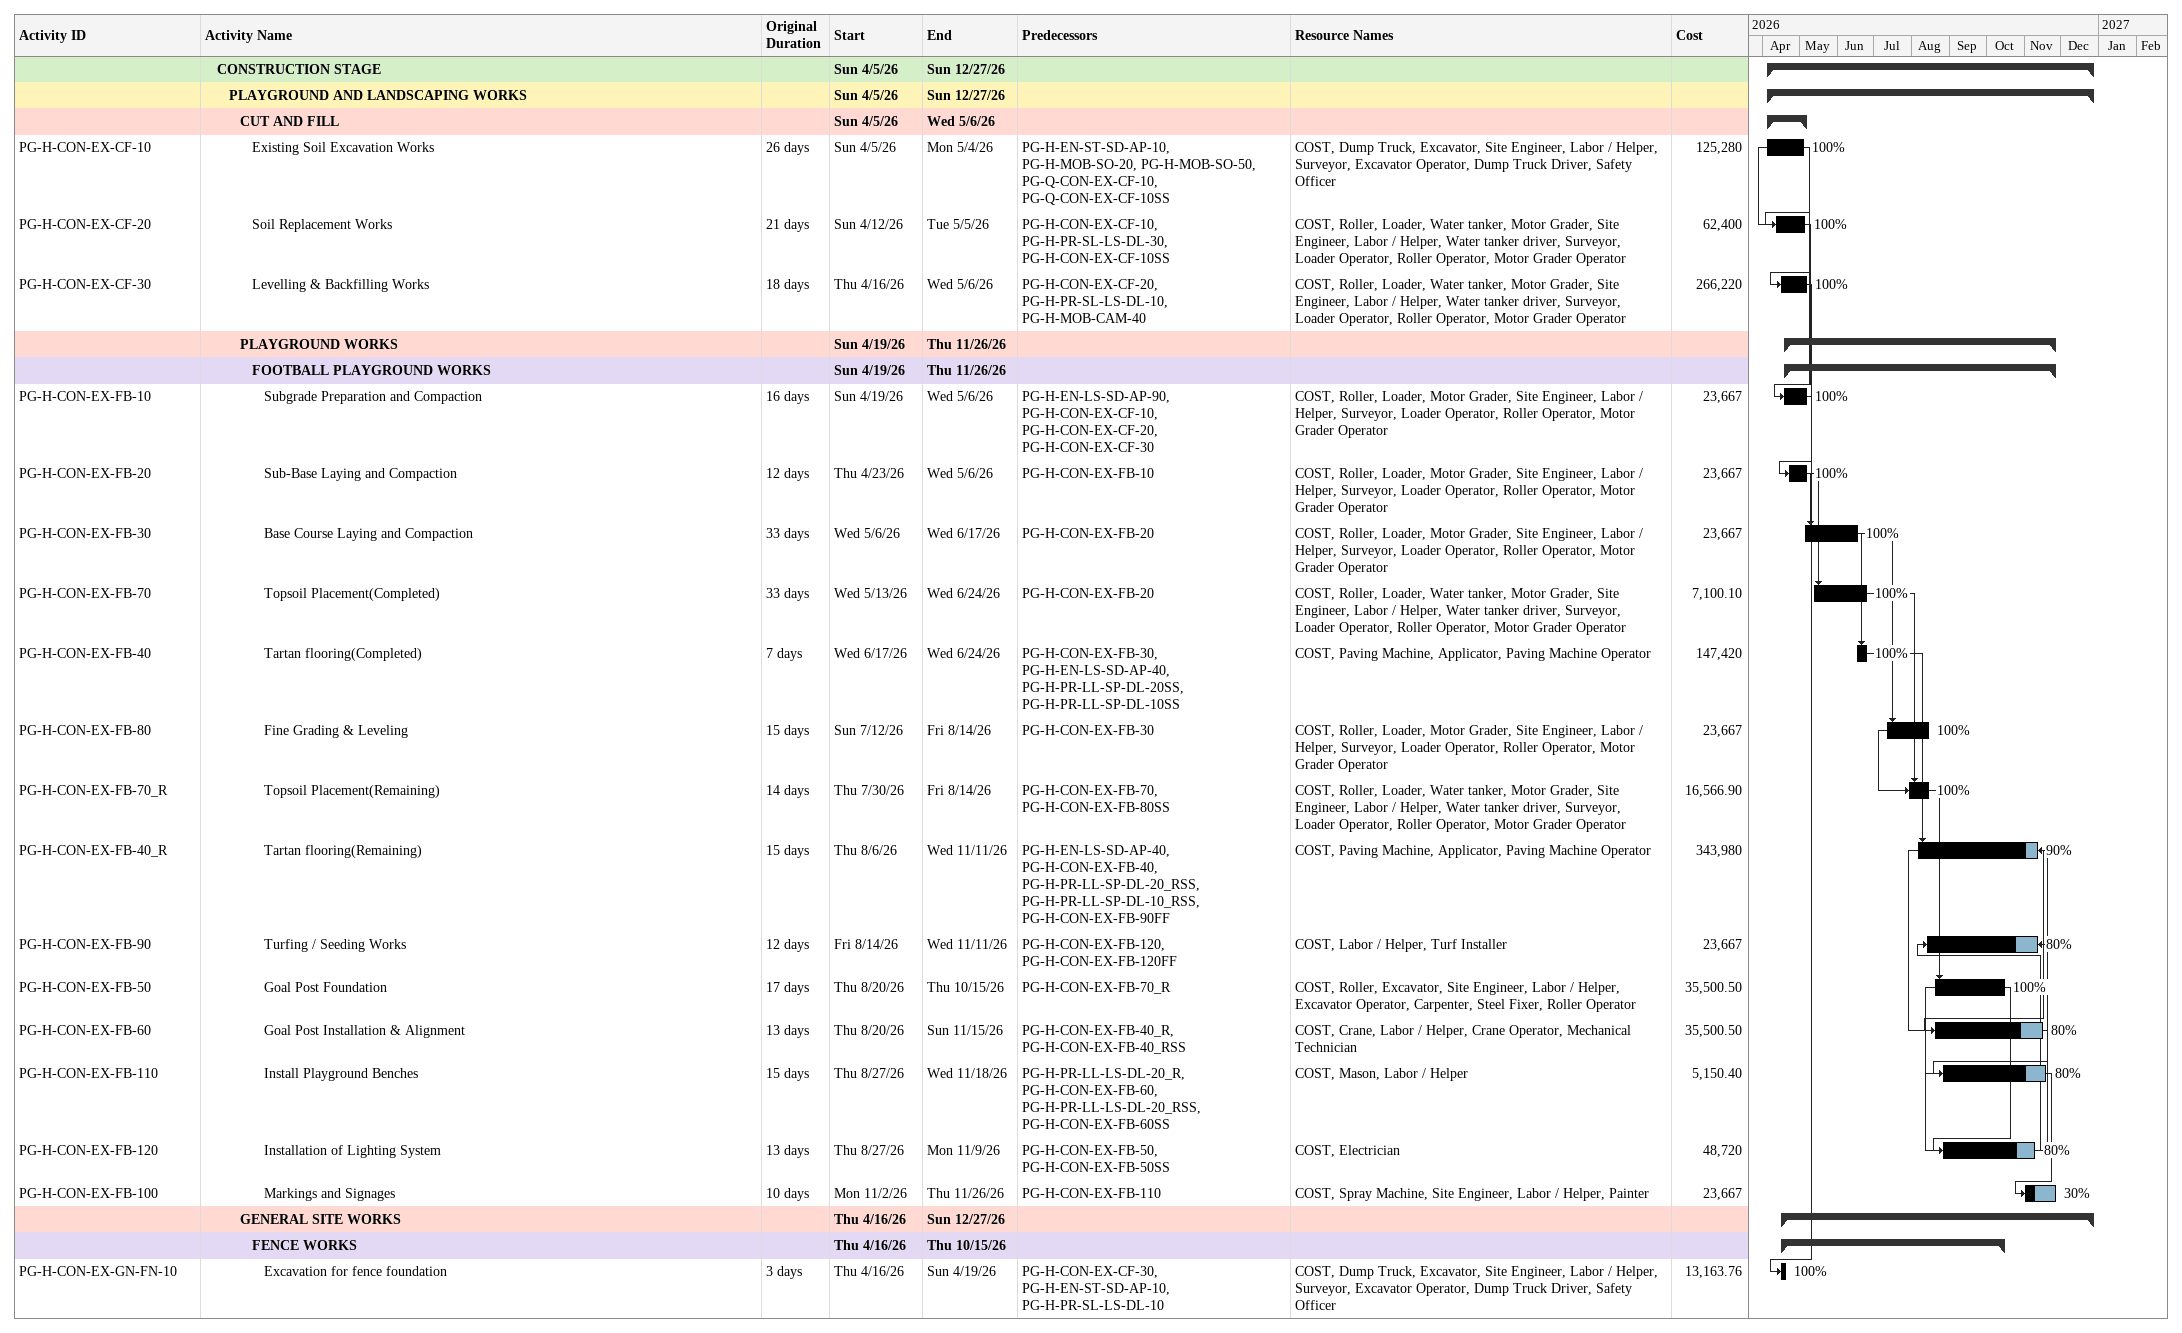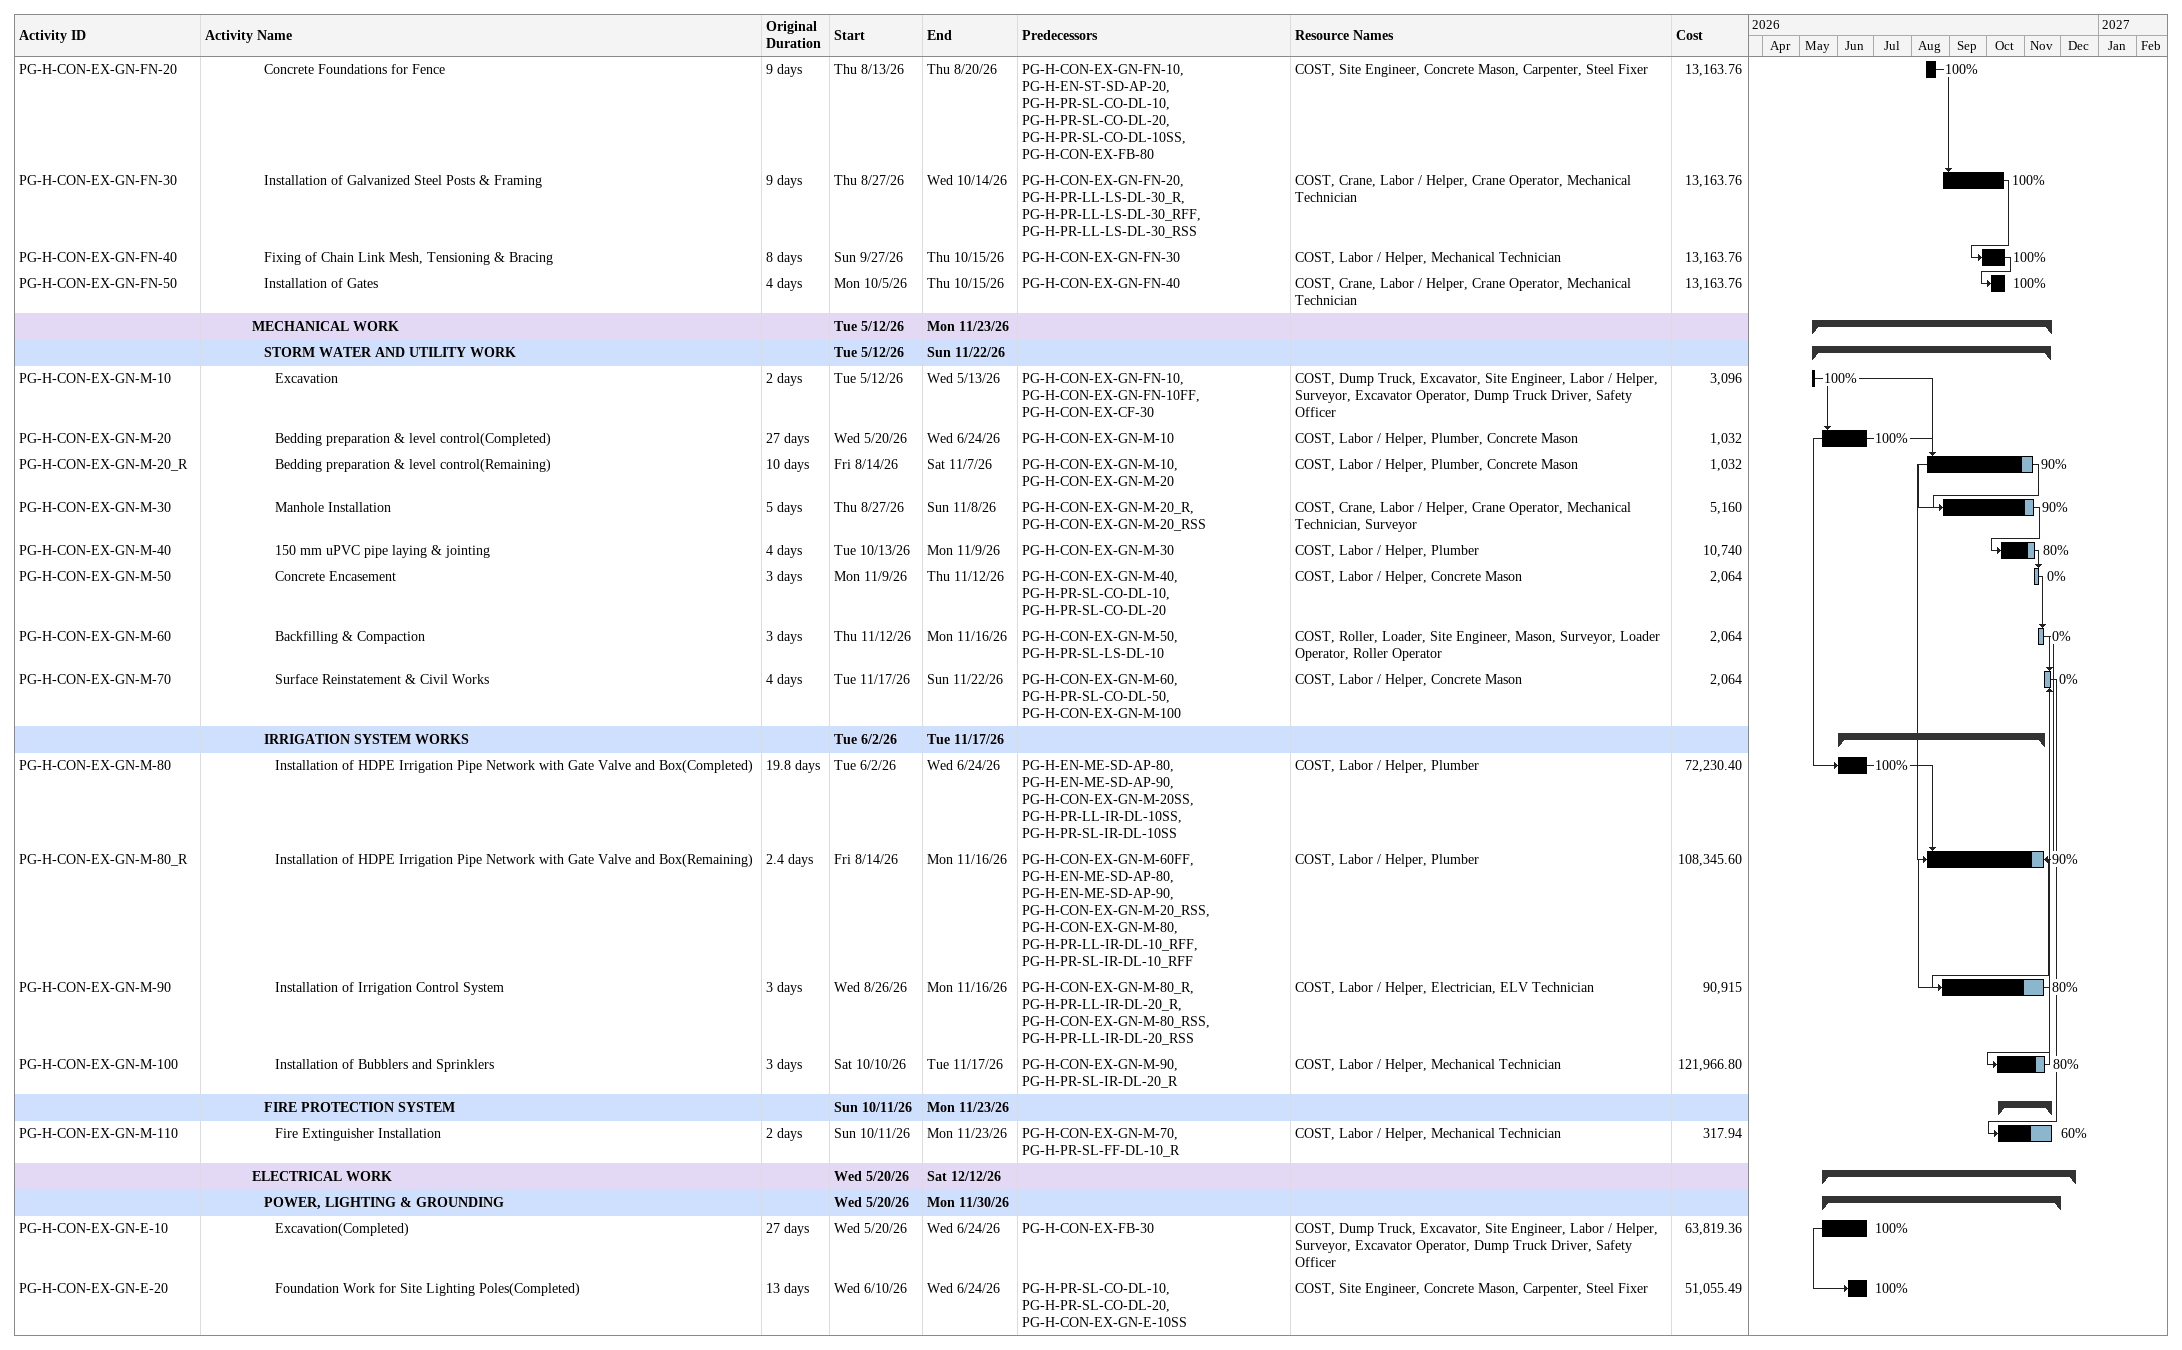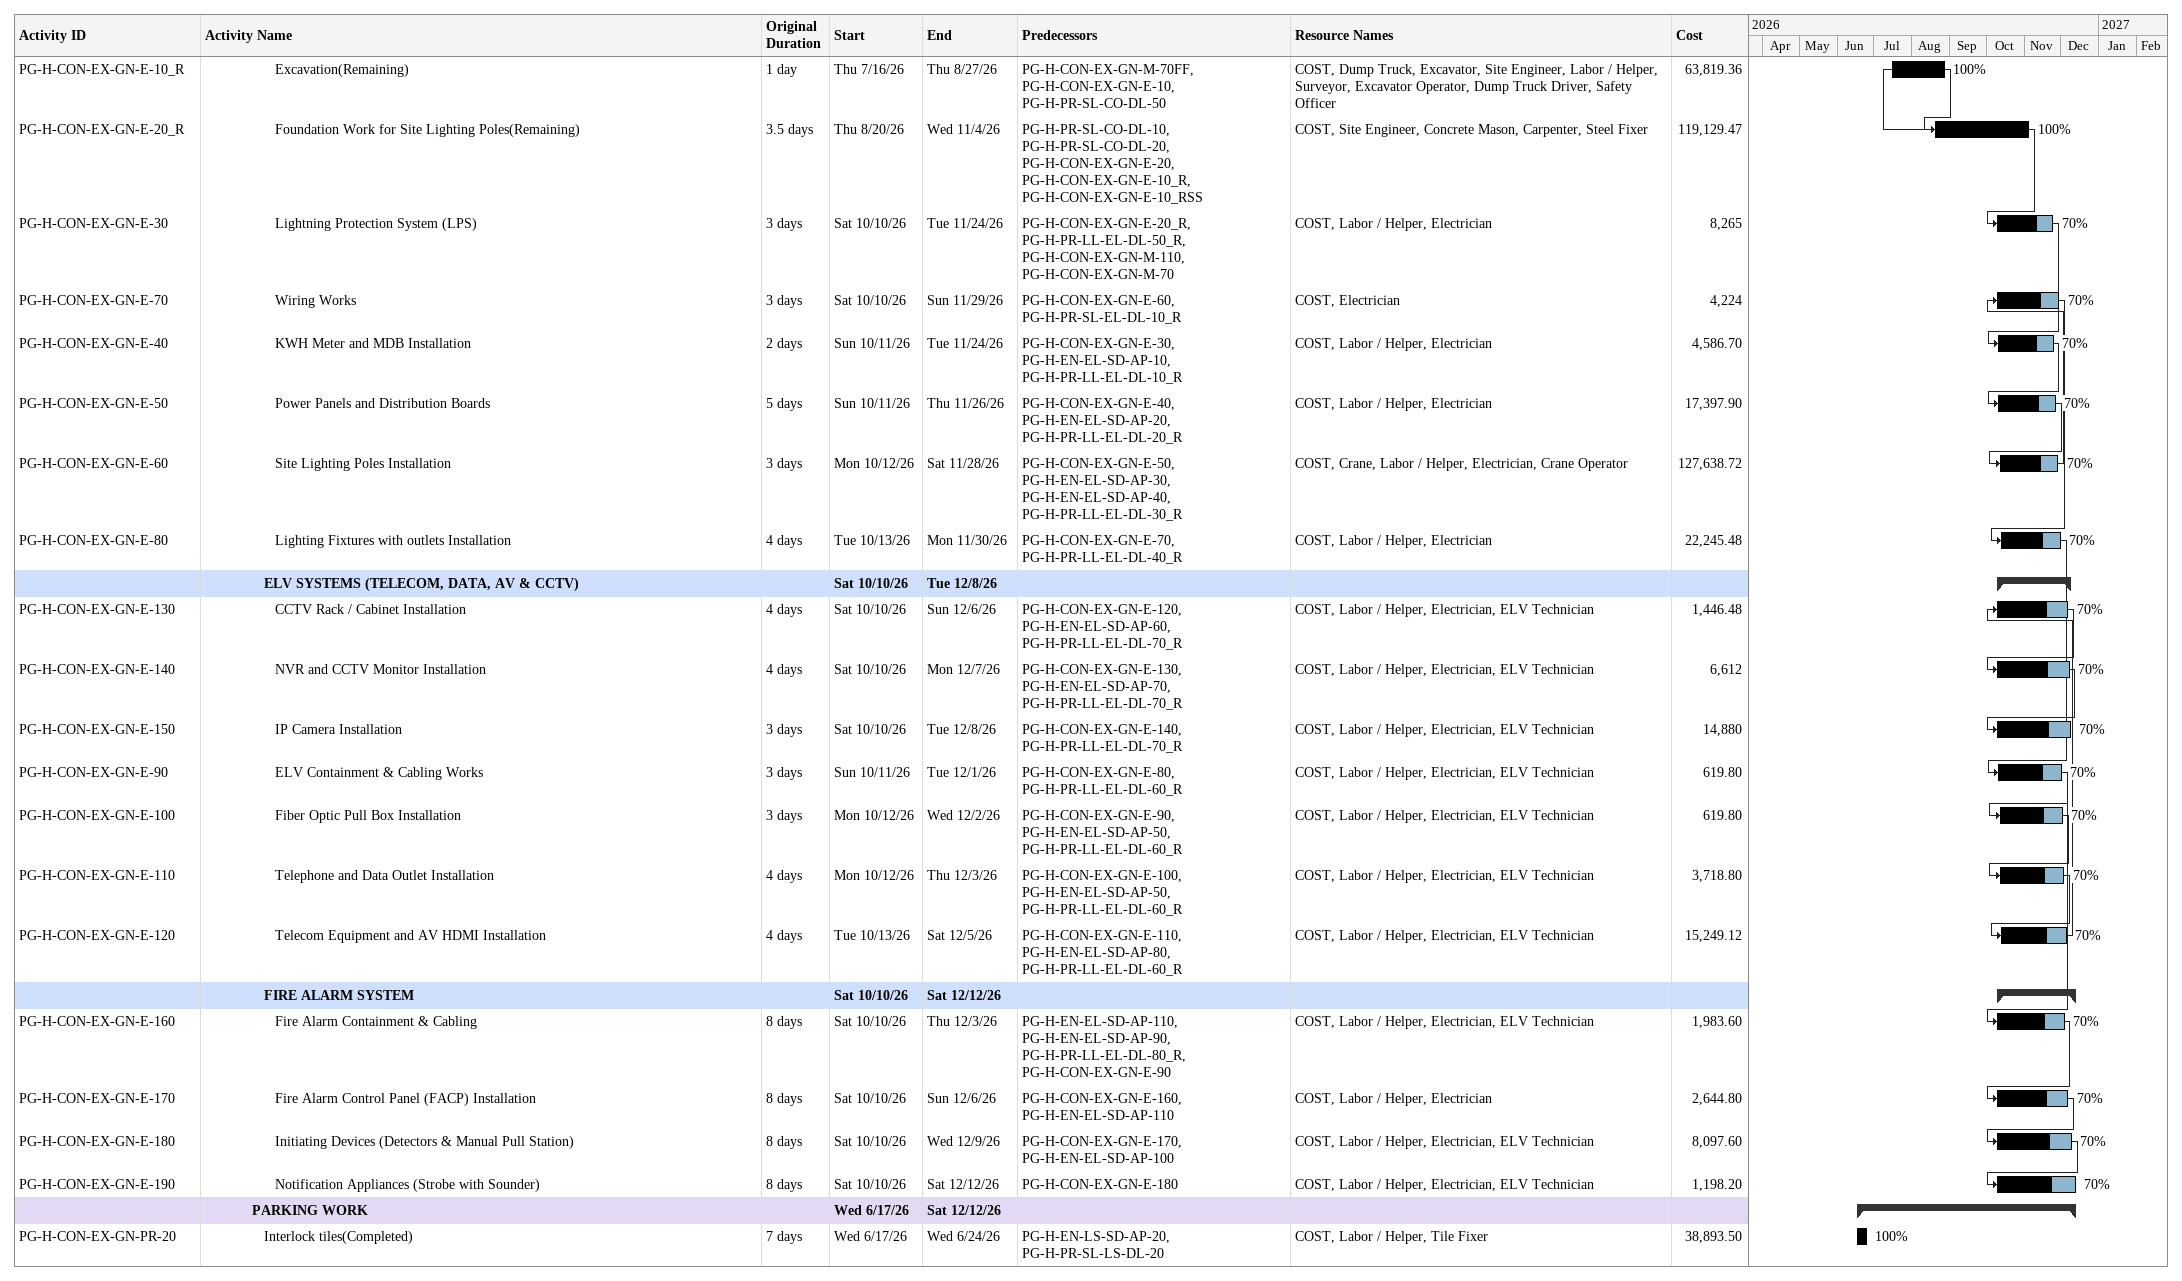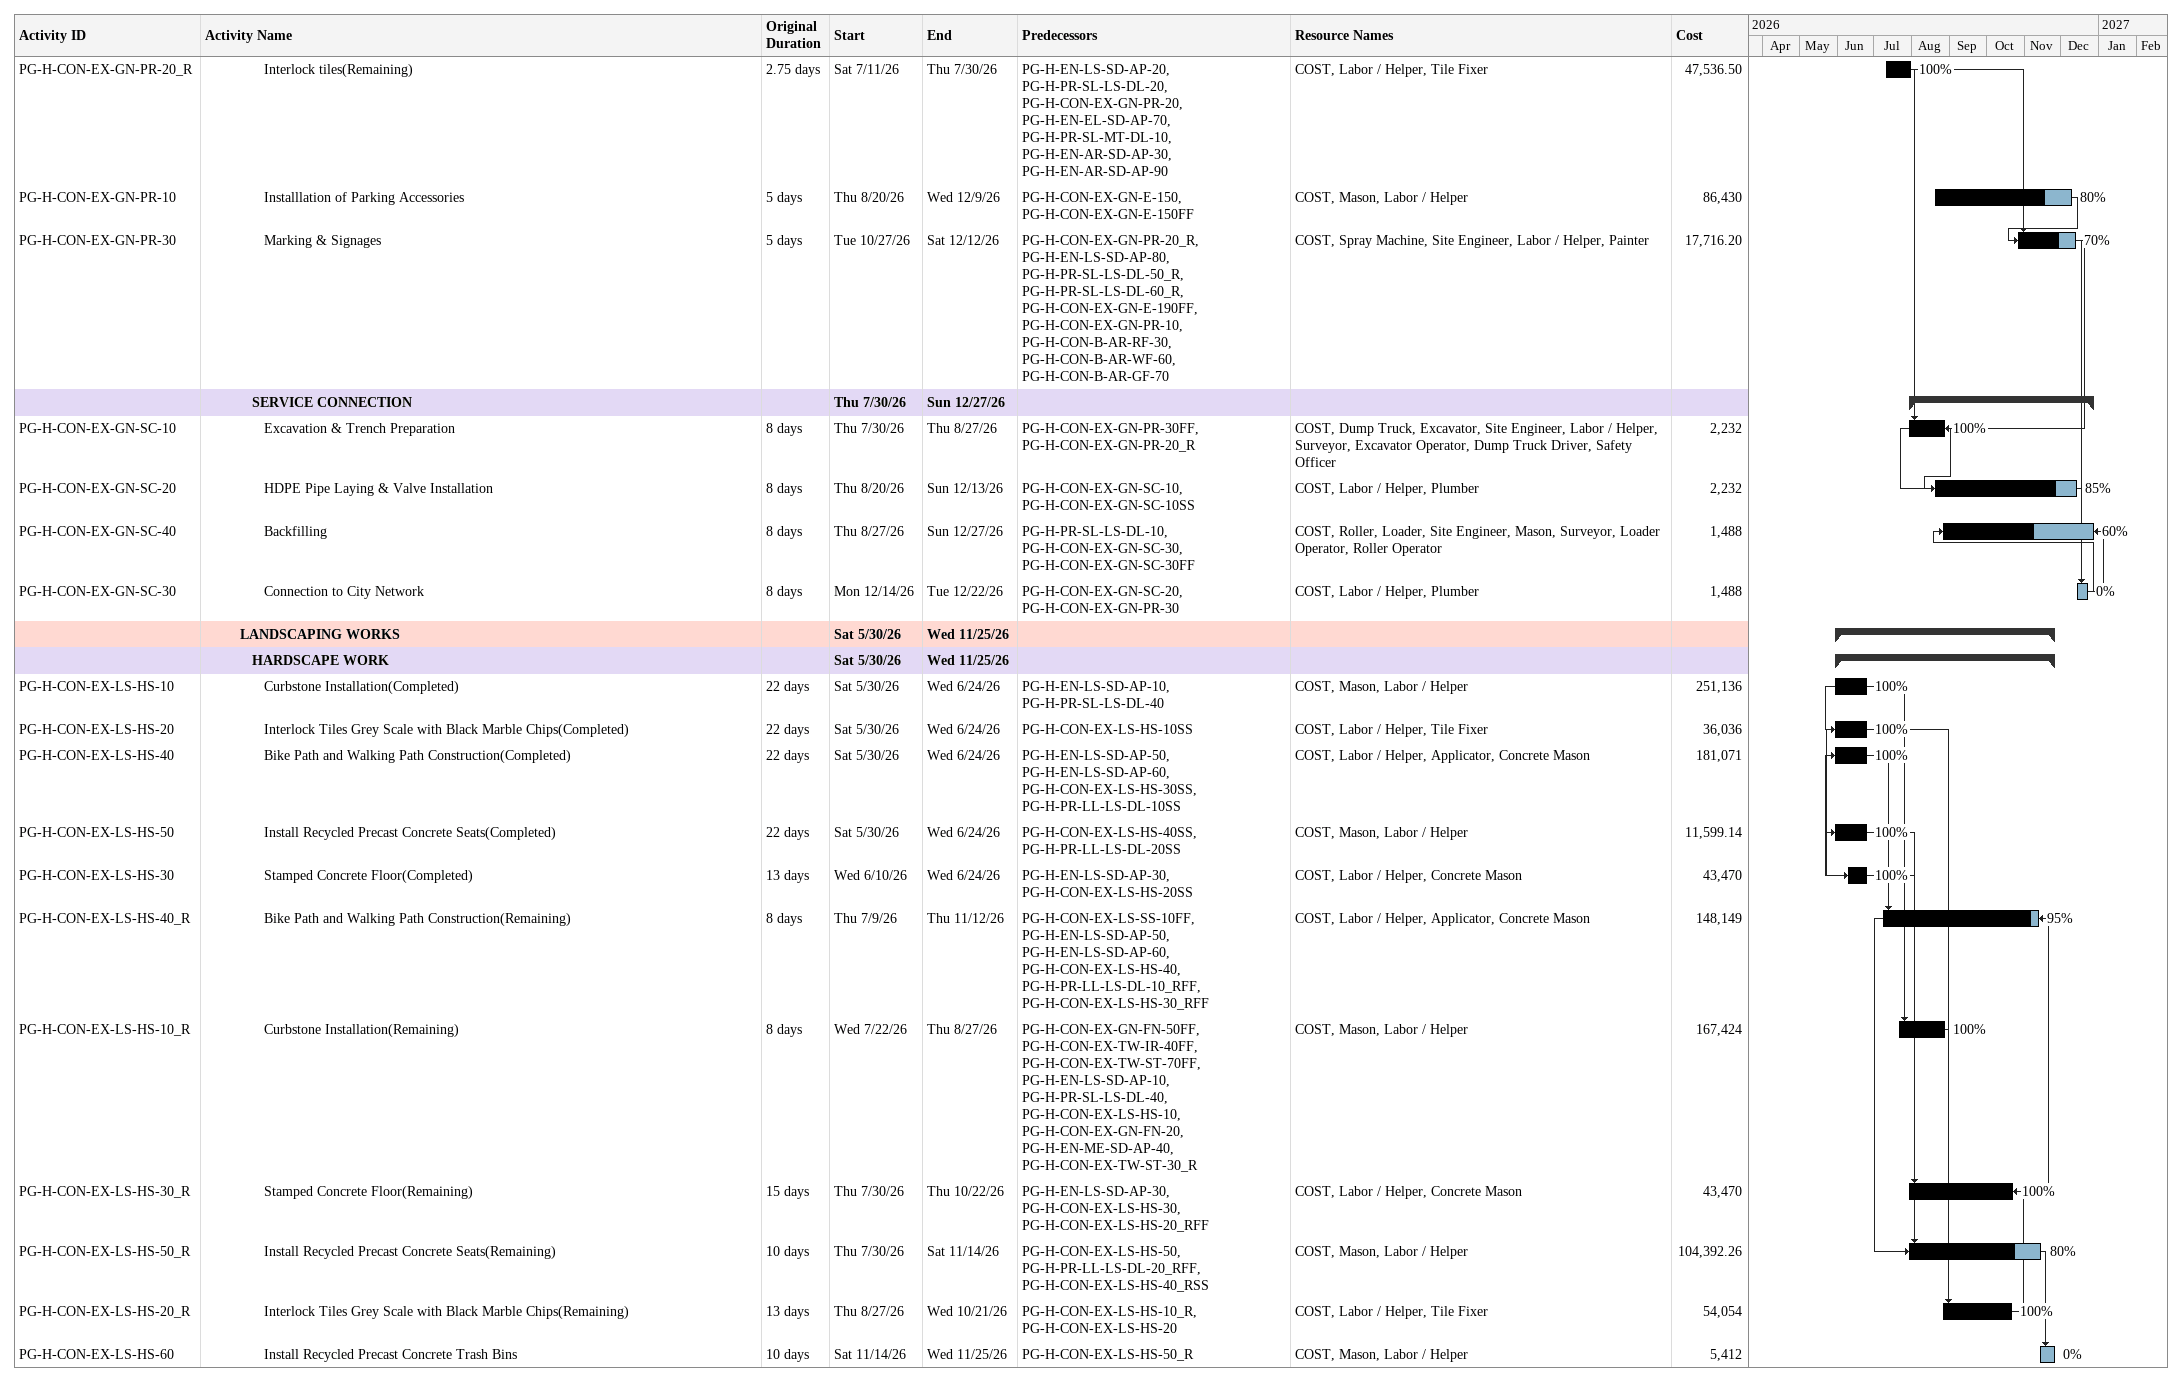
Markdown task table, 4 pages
| ID | Level | Task | Original duration | Start | Finish | Predecessors | Resources | % complete | Cost |
|---|---|---|---|---|---|---|---|---|---|
|  | 2 | **CONSTRUCTION STAGE** |  | 2026-04-05 | 2026-12-27 |  |  |  |  |
|  | 3 | **PLAYGROUND AND LANDSCAPING WORKS** |  | 2026-04-05 | 2026-12-27 |  |  |  |  |
|  | 4 | **CUT AND FILL** |  | 2026-04-05 | 2026-05-06 |  |  |  |  |
| PG-H-CON-EX-CF-10 | 5 | Existing Soil Excavation Works | 26d | 2026-04-05 | 2026-05-04 | PG-H-EN-ST-SD-AP-10, PG-H-MOB-SO-20, PG-H-MOB-SO-50, PG-Q-CON-EX-CF-10, PG-Q-CON-EX-CF-10SS | COST, Dump Truck, Excavator, Site Engineer, Labor / Helper, Surveyor, Excavator Operator, Dump Truck Driver, Safety Officer | 100 | 125280 |
| PG-H-CON-EX-CF-20 | 5 | Soil Replacement Works | 21d | 2026-04-12 | 2026-05-05 | PG-H-CON-EX-CF-10, PG-H-PR-SL-LS-DL-30, PG-H-CON-EX-CF-10SS | COST, Roller, Loader, Water tanker, Motor Grader, Site Engineer, Labor / Helper, Water tanker driver, Surveyor, Loader Operator, Roller Operator, Motor Grader Operator | 100 | 62400 |
| PG-H-CON-EX-CF-30 | 5 | Levelling & Backfilling Works | 18d | 2026-04-16 | 2026-05-06 | PG-H-CON-EX-CF-20, PG-H-PR-SL-LS-DL-10, PG-H-MOB-CAM-40 | COST, Roller, Loader, Water tanker, Motor Grader, Site Engineer, Labor / Helper, Water tanker driver, Surveyor, Loader Operator, Roller Operator, Motor Grader Operator | 100 | 266220 |
|  | 4 | **PLAYGROUND WORKS** |  | 2026-04-19 | 2026-11-26 |  |  |  |  |
|  | 5 | **FOOTBALL PLAYGROUND WORKS** |  | 2026-04-19 | 2026-11-26 |  |  |  |  |
| PG-H-CON-EX-FB-10 | 6 | Subgrade Preparation and Compaction | 16d | 2026-04-19 | 2026-05-06 | PG-H-EN-LS-SD-AP-90, PG-H-CON-EX-CF-10, PG-H-CON-EX-CF-20, PG-H-CON-EX-CF-30 | COST, Roller, Loader, Motor Grader, Site Engineer, Labor / Helper, Surveyor, Loader Operator, Roller Operator, Motor Grader Operator | 100 | 23667 |
| PG-H-CON-EX-FB-20 | 6 | Sub-Base Laying and Compaction | 12d | 2026-04-23 | 2026-05-06 | PG-H-CON-EX-FB-10 | COST, Roller, Loader, Motor Grader, Site Engineer, Labor / Helper, Surveyor, Loader Operator, Roller Operator, Motor Grader Operator | 100 | 23667 |
| PG-H-CON-EX-FB-30 | 6 | Base Course Laying and Compaction | 33d | 2026-05-06 | 2026-06-17 | PG-H-CON-EX-FB-20 | COST, Roller, Loader, Motor Grader, Site Engineer, Labor / Helper, Surveyor, Loader Operator, Roller Operator, Motor Grader Operator | 100 | 23667 |
| PG-H-CON-EX-FB-70 | 6 | Topsoil Placement(Completed) | 33d | 2026-05-13 | 2026-06-24 | PG-H-CON-EX-FB-20 | COST, Roller, Loader, Water tanker, Motor Grader, Site Engineer, Labor / Helper, Water tanker driver, Surveyor, Loader Operator, Roller Operator, Motor Grader Operator | 100 | 7100.10 |
| PG-H-CON-EX-FB-40 | 6 | Tartan flooring(Completed) | 7d | 2026-06-17 | 2026-06-24 | PG-H-CON-EX-FB-30, PG-H-EN-LS-SD-AP-40, PG-H-PR-LL-SP-DL-20SS, PG-H-PR-LL-SP-DL-10SS | COST, Paving Machine, Applicator, Paving Machine Operator | 100 | 147420 |
| PG-H-CON-EX-FB-80 | 6 | Fine Grading & Leveling | 15d | 2026-07-12 | 2026-08-14 | PG-H-CON-EX-FB-30 | COST, Roller, Loader, Motor Grader, Site Engineer, Labor / Helper, Surveyor, Loader Operator, Roller Operator, Motor Grader Operator | 100 | 23667 |
| PG-H-CON-EX-FB-70_R | 6 | Topsoil Placement(Remaining) | 14d | 2026-07-30 | 2026-08-14 | PG-H-CON-EX-FB-70, PG-H-CON-EX-FB-80SS | COST, Roller, Loader, Water tanker, Motor Grader, Site Engineer, Labor / Helper, Water tanker driver, Surveyor, Loader Operator, Roller Operator, Motor Grader Operator | 100 | 16566.90 |
| PG-H-CON-EX-FB-40_R | 6 | Tartan flooring(Remaining) | 15d | 2026-08-06 | 2026-11-11 | PG-H-EN-LS-SD-AP-40, PG-H-CON-EX-FB-40, PG-H-PR-LL-SP-DL-20_RSS, PG-H-PR-LL-SP-DL-10_RSS, PG-H-CON-EX-FB-90FF | COST, Paving Machine, Applicator, Paving Machine Operator | 90 | 343980 |
| PG-H-CON-EX-FB-90 | 6 | Turfing / Seeding Works | 12d | 2026-08-14 | 2026-11-11 | PG-H-CON-EX-FB-120, PG-H-CON-EX-FB-120FF | COST, Labor / Helper, Turf Installer | 80 | 23667 |
| PG-H-CON-EX-FB-50 | 6 | Goal Post Foundation | 17d | 2026-08-20 | 2026-10-15 | PG-H-CON-EX-FB-70_R | COST, Roller, Excavator, Site Engineer, Labor / Helper, Excavator Operator, Carpenter, Steel Fixer, Roller Operator | 100 | 35500.50 |
| PG-H-CON-EX-FB-60 | 6 | Goal Post Installation & Alignment | 13d | 2026-08-20 | 2026-11-15 | PG-H-CON-EX-FB-40_R, PG-H-CON-EX-FB-40_RSS | COST, Crane, Labor / Helper, Crane Operator, Mechanical Technician | 80 | 35500.50 |
| PG-H-CON-EX-FB-110 | 6 | Install Playground Benches | 15d | 2026-08-27 | 2026-11-18 | PG-H-PR-LL-LS-DL-20_R, PG-H-CON-EX-FB-60, PG-H-PR-LL-LS-DL-20_RSS, PG-H-CON-EX-FB-60SS | COST, Mason, Labor / Helper | 80 | 5150.40 |
| PG-H-CON-EX-FB-120 | 6 | Installation of Lighting System | 13d | 2026-08-27 | 2026-11-09 | PG-H-CON-EX-FB-50, PG-H-CON-EX-FB-50SS | COST, Electrician | 80 | 48720 |
| PG-H-CON-EX-FB-100 | 6 | Markings and Signages | 10d | 2026-11-02 | 2026-11-26 | PG-H-CON-EX-FB-110 | COST, Spray Machine, Site Engineer, Labor / Helper, Painter | 30 | 23667 |
|  | 4 | **GENERAL SITE WORKS** |  | 2026-04-16 | 2026-12-27 |  |  |  |  |
|  | 5 | **FENCE WORKS** |  | 2026-04-16 | 2026-10-15 |  |  |  |  |
| PG-H-CON-EX-GN-FN-10 | 6 | Excavation for fence foundation | 3d | 2026-04-16 | 2026-04-19 | PG-H-CON-EX-CF-30, PG-H-EN-ST-SD-AP-10, PG-H-PR-SL-LS-DL-10 | COST, Dump Truck, Excavator, Site Engineer, Labor / Helper, Surveyor, Excavator Operator, Dump Truck Driver, Safety Officer | 100 | 13163.76 |
| PG-H-CON-EX-GN-FN-20 | 6 | Concrete Foundations for Fence | 9d | 2026-08-13 | 2026-08-20 | PG-H-CON-EX-GN-FN-10, PG-H-EN-ST-SD-AP-20, PG-H-PR-SL-CO-DL-10, PG-H-PR-SL-CO-DL-20, PG-H-PR-SL-CO-DL-10SS, PG-H-CON-EX-FB-80 | COST, Site Engineer, Concrete Mason, Carpenter, Steel Fixer | 100 | 13163.76 |
| PG-H-CON-EX-GN-FN-30 | 6 | Installation of Galvanized Steel Posts & Framing | 9d | 2026-08-27 | 2026-10-14 | PG-H-CON-EX-GN-FN-20, PG-H-PR-LL-LS-DL-30_R, PG-H-PR-LL-LS-DL-30_RFF, PG-H-PR-LL-LS-DL-30_RSS | COST, Crane, Labor / Helper, Crane Operator, Mechanical Technician | 100 | 13163.76 |
| PG-H-CON-EX-GN-FN-40 | 6 | Fixing of Chain Link Mesh, Tensioning & Bracing | 8d | 2026-09-27 | 2026-10-15 | PG-H-CON-EX-GN-FN-30 | COST, Labor / Helper, Mechanical Technician | 100 | 13163.76 |
| PG-H-CON-EX-GN-FN-50 | 6 | Installation of Gates | 4d | 2026-10-05 | 2026-10-15 | PG-H-CON-EX-GN-FN-40 | COST, Crane, Labor / Helper, Crane Operator, Mechanical Technician | 100 | 13163.76 |
|  | 5 | **MECHANICAL WORK** |  | 2026-05-12 | 2026-11-23 |  |  |  |  |
|  | 6 | **STORM WATER AND UTILITY WORK** |  | 2026-05-12 | 2026-11-22 |  |  |  |  |
| PG-H-CON-EX-GN-M-10 | 7 | Excavation | 2d | 2026-05-12 | 2026-05-13 | PG-H-CON-EX-GN-FN-10, PG-H-CON-EX-GN-FN-10FF, PG-H-CON-EX-CF-30 | COST, Dump Truck, Excavator, Site Engineer, Labor / Helper, Surveyor, Excavator Operator, Dump Truck Driver, Safety Officer | 100 | 3096 |
| PG-H-CON-EX-GN-M-20 | 7 | Bedding preparation & level control(Completed) | 27d | 2026-05-20 | 2026-06-24 | PG-H-CON-EX-GN-M-10 | COST, Labor / Helper, Plumber, Concrete Mason | 100 | 1032 |
| PG-H-CON-EX-GN-M-20_R | 7 | Bedding preparation & level control(Remaining) | 10d | 2026-08-14 | 2026-11-07 | PG-H-CON-EX-GN-M-10, PG-H-CON-EX-GN-M-20 | COST, Labor / Helper, Plumber, Concrete Mason | 90 | 1032 |
| PG-H-CON-EX-GN-M-30 | 7 | Manhole Installation | 5d | 2026-08-27 | 2026-11-08 | PG-H-CON-EX-GN-M-20_R, PG-H-CON-EX-GN-M-20_RSS | COST, Crane, Labor / Helper, Crane Operator, Mechanical Technician, Surveyor | 90 | 5160 |
| PG-H-CON-EX-GN-M-40 | 7 | 150 mm uPVC pipe laying & jointing | 4d | 2026-10-13 | 2026-11-09 | PG-H-CON-EX-GN-M-30 | COST, Labor / Helper, Plumber | 80 | 10740 |
| PG-H-CON-EX-GN-M-50 | 7 | Concrete Encasement | 3d | 2026-11-09 | 2026-11-12 | PG-H-CON-EX-GN-M-40, PG-H-PR-SL-CO-DL-10, PG-H-PR-SL-CO-DL-20 | COST, Labor / Helper, Concrete Mason | 0 | 2064 |
| PG-H-CON-EX-GN-M-60 | 7 | Backfilling & Compaction | 3d | 2026-11-12 | 2026-11-16 | PG-H-CON-EX-GN-M-50, PG-H-PR-SL-LS-DL-10 | COST, Roller, Loader, Site Engineer, Mason, Surveyor, Loader Operator, Roller Operator | 0 | 2064 |
| PG-H-CON-EX-GN-M-70 | 7 | Surface Reinstatement & Civil Works | 4d | 2026-11-17 | 2026-11-22 | PG-H-CON-EX-GN-M-60, PG-H-PR-SL-CO-DL-50, PG-H-CON-EX-GN-M-100 | COST, Labor / Helper, Concrete Mason | 0 | 2064 |
|  | 6 | **IRRIGATION SYSTEM WORKS** |  | 2026-06-02 | 2026-11-17 |  |  |  |  |
| PG-H-CON-EX-GN-M-80 | 7 | Installation of HDPE Irrigation Pipe Network with Gate Valve and Box(Completed) | 19.8d | 2026-06-02 | 2026-06-24 | PG-H-EN-ME-SD-AP-80, PG-H-EN-ME-SD-AP-90, PG-H-CON-EX-GN-M-20SS, PG-H-PR-LL-IR-DL-10SS, PG-H-PR-SL-IR-DL-10SS | COST, Labor / Helper, Plumber | 100 | 72230.40 |
| PG-H-CON-EX-GN-M-80_R | 7 | Installation of HDPE Irrigation Pipe Network with Gate Valve and Box(Remaining) | 2.4d | 2026-08-14 | 2026-11-16 | PG-H-CON-EX-GN-M-60FF, PG-H-EN-ME-SD-AP-80, PG-H-EN-ME-SD-AP-90, PG-H-CON-EX-GN-M-20_RSS, PG-H-CON-EX-GN-M-80, PG-H-PR-LL-IR-DL-10_RFF, PG-H-PR-SL-IR-DL-10_RFF | COST, Labor / Helper, Plumber | 90 | 108345.60 |
| PG-H-CON-EX-GN-M-90 | 7 | Installation of Irrigation Control System | 3d | 2026-08-26 | 2026-11-16 | PG-H-CON-EX-GN-M-80_R, PG-H-PR-LL-IR-DL-20_R, PG-H-CON-EX-GN-M-80_RSS, PG-H-PR-LL-IR-DL-20_RSS | COST, Labor / Helper, Electrician, ELV Technician | 80 | 90915 |
| PG-H-CON-EX-GN-M-100 | 7 | Installation of Bubblers and Sprinklers | 3d | 2026-10-10 | 2026-11-17 | PG-H-CON-EX-GN-M-90, PG-H-PR-SL-IR-DL-20_R | COST, Labor / Helper, Mechanical Technician | 80 | 121966.80 |
|  | 6 | **FIRE PROTECTION SYSTEM** |  | 2026-10-11 | 2026-11-23 |  |  |  |  |
| PG-H-CON-EX-GN-M-110 | 7 | Fire Extinguisher Installation | 2d | 2026-10-11 | 2026-11-23 | PG-H-CON-EX-GN-M-70, PG-H-PR-SL-FF-DL-10_R | COST, Labor / Helper, Mechanical Technician | 60 | 317.94 |
|  | 5 | **ELECTRICAL WORK** |  | 2026-05-20 | 2026-12-12 |  |  |  |  |
|  | 6 | **POWER, LIGHTING & GROUNDING** |  | 2026-05-20 | 2026-11-30 |  |  |  |  |
| PG-H-CON-EX-GN-E-10 | 7 | Excavation(Completed) | 27d | 2026-05-20 | 2026-06-24 | PG-H-CON-EX-FB-30 | COST, Dump Truck, Excavator, Site Engineer, Labor / Helper, Surveyor, Excavator Operator, Dump Truck Driver, Safety Officer | 100 | 63819.36 |
| PG-H-CON-EX-GN-E-20 | 7 | Foundation Work for Site Lighting Poles(Completed) | 13d | 2026-06-10 | 2026-06-24 | PG-H-PR-SL-CO-DL-10, PG-H-PR-SL-CO-DL-20, PG-H-CON-EX-GN-E-10SS | COST, Site Engineer, Concrete Mason, Carpenter, Steel Fixer | 100 | 51055.49 |
| PG-H-CON-EX-GN-E-10_R | 7 | Excavation(Remaining) | 1d | 2026-07-16 | 2026-08-27 | PG-H-CON-EX-GN-M-70FF, PG-H-CON-EX-GN-E-10, PG-H-PR-SL-CO-DL-50 | COST, Dump Truck, Excavator, Site Engineer, Labor / Helper, Surveyor, Excavator Operator, Dump Truck Driver, Safety Officer | 100 | 63819.36 |
| PG-H-CON-EX-GN-E-20_R | 7 | Foundation Work for Site Lighting Poles(Remaining) | 3.5d | 2026-08-20 | 2026-11-04 | PG-H-PR-SL-CO-DL-10, PG-H-PR-SL-CO-DL-20, PG-H-CON-EX-GN-E-20, PG-H-CON-EX-GN-E-10_R, PG-H-CON-EX-GN-E-10_RSS | COST, Site Engineer, Concrete Mason, Carpenter, Steel Fixer | 100 | 119129.47 |
| PG-H-CON-EX-GN-E-30 | 7 | Lightning Protection System (LPS) | 3d | 2026-10-10 | 2026-11-24 | PG-H-CON-EX-GN-E-20_R, PG-H-PR-LL-EL-DL-50_R, PG-H-CON-EX-GN-M-110, PG-H-CON-EX-GN-M-70 | COST, Labor / Helper, Electrician | 70 | 8265 |
| PG-H-CON-EX-GN-E-70 | 7 | Wiring Works | 3d | 2026-10-10 | 2026-11-29 | PG-H-CON-EX-GN-E-60, PG-H-PR-SL-EL-DL-10_R | COST, Electrician | 70 | 4224 |
| PG-H-CON-EX-GN-E-40 | 7 | KWH Meter and MDB Installation | 2d | 2026-10-11 | 2026-11-24 | PG-H-CON-EX-GN-E-30, PG-H-EN-EL-SD-AP-10, PG-H-PR-LL-EL-DL-10_R | COST, Labor / Helper, Electrician | 70 | 4586.70 |
| PG-H-CON-EX-GN-E-50 | 7 | Power Panels and Distribution Boards | 5d | 2026-10-11 | 2026-11-26 | PG-H-CON-EX-GN-E-40, PG-H-EN-EL-SD-AP-20, PG-H-PR-LL-EL-DL-20_R | COST, Labor / Helper, Electrician | 70 | 17397.90 |
| PG-H-CON-EX-GN-E-60 | 7 | Site Lighting Poles Installation | 3d | 2026-10-12 | 2026-11-28 | PG-H-CON-EX-GN-E-50, PG-H-EN-EL-SD-AP-30, PG-H-EN-EL-SD-AP-40, PG-H-PR-LL-EL-DL-30_R | COST, Crane, Labor / Helper, Electrician, Crane Operator | 70 | 127638.72 |
| PG-H-CON-EX-GN-E-80 | 7 | Lighting Fixtures with outlets Installation | 4d | 2026-10-13 | 2026-11-30 | PG-H-CON-EX-GN-E-70, PG-H-PR-LL-EL-DL-40_R | COST, Labor / Helper, Electrician | 70 | 22245.48 |
|  | 6 | **ELV SYSTEMS (TELECOM, DATA, AV & CCTV)** |  | 2026-10-10 | 2026-12-08 |  |  |  |  |
| PG-H-CON-EX-GN-E-130 | 7 | CCTV Rack / Cabinet Installation | 4d | 2026-10-10 | 2026-12-06 | PG-H-CON-EX-GN-E-120, PG-H-EN-EL-SD-AP-60, PG-H-PR-LL-EL-DL-70_R | COST, Labor / Helper, Electrician, ELV Technician | 70 | 1446.48 |
| PG-H-CON-EX-GN-E-140 | 7 | NVR and CCTV Monitor Installation | 4d | 2026-10-10 | 2026-12-07 | PG-H-CON-EX-GN-E-130, PG-H-EN-EL-SD-AP-70, PG-H-PR-LL-EL-DL-70_R | COST, Labor / Helper, Electrician, ELV Technician | 70 | 6612 |
| PG-H-CON-EX-GN-E-150 | 7 | IP Camera Installation | 3d | 2026-10-10 | 2026-12-08 | PG-H-CON-EX-GN-E-140, PG-H-PR-LL-EL-DL-70_R | COST, Labor / Helper, Electrician, ELV Technician | 70 | 14880 |
| PG-H-CON-EX-GN-E-90 | 7 | ELV Containment & Cabling Works | 3d | 2026-10-11 | 2026-12-01 | PG-H-CON-EX-GN-E-80, PG-H-PR-LL-EL-DL-60_R | COST, Labor / Helper, Electrician, ELV Technician | 70 | 619.80 |
| PG-H-CON-EX-GN-E-100 | 7 | Fiber Optic Pull Box Installation | 3d | 2026-10-12 | 2026-12-02 | PG-H-CON-EX-GN-E-90, PG-H-EN-EL-SD-AP-50, PG-H-PR-LL-EL-DL-60_R | COST, Labor / Helper, Electrician, ELV Technician | 70 | 619.80 |
| PG-H-CON-EX-GN-E-110 | 7 | Telephone and Data Outlet Installation | 4d | 2026-10-12 | 2026-12-03 | PG-H-CON-EX-GN-E-100, PG-H-EN-EL-SD-AP-50, PG-H-PR-LL-EL-DL-60_R | COST, Labor / Helper, Electrician, ELV Technician | 70 | 3718.80 |
| PG-H-CON-EX-GN-E-120 | 7 | Telecom Equipment and AV HDMI Installation | 4d | 2026-10-13 | 2026-12-05 | PG-H-CON-EX-GN-E-110, PG-H-EN-EL-SD-AP-80, PG-H-PR-LL-EL-DL-60_R | COST, Labor / Helper, Electrician, ELV Technician | 70 | 15249.12 |
|  | 6 | **FIRE ALARM SYSTEM** |  | 2026-10-10 | 2026-12-12 |  |  |  |  |
| PG-H-CON-EX-GN-E-160 | 7 | Fire Alarm Containment & Cabling | 8d | 2026-10-10 | 2026-12-03 | PG-H-EN-EL-SD-AP-110, PG-H-EN-EL-SD-AP-90, PG-H-PR-LL-EL-DL-80_R, PG-H-CON-EX-GN-E-90 | COST, Labor / Helper, Electrician, ELV Technician | 70 | 1983.60 |
| PG-H-CON-EX-GN-E-170 | 7 | Fire Alarm Control Panel (FACP) Installation | 8d | 2026-10-10 | 2026-12-06 | PG-H-CON-EX-GN-E-160, PG-H-EN-EL-SD-AP-110 | COST, Labor / Helper, Electrician | 70 | 2644.80 |
| PG-H-CON-EX-GN-E-180 | 7 | Initiating Devices (Detectors & Manual Pull Station) | 8d | 2026-10-10 | 2026-12-09 | PG-H-CON-EX-GN-E-170, PG-H-EN-EL-SD-AP-100 | COST, Labor / Helper, Electrician, ELV Technician | 70 | 8097.60 |
| PG-H-CON-EX-GN-E-190 | 7 | Notification Appliances (Strobe with Sounder) | 8d | 2026-10-10 | 2026-12-12 | PG-H-CON-EX-GN-E-180 | COST, Labor / Helper, Electrician, ELV Technician | 70 | 1198.20 |
|  | 5 | **PARKING WORK** |  | 2026-06-17 | 2026-12-12 |  |  |  |  |
| PG-H-CON-EX-GN-PR-20 | 6 | Interlock tiles(Completed) | 7d | 2026-06-17 | 2026-06-24 | PG-H-EN-LS-SD-AP-20, PG-H-PR-SL-LS-DL-20 | COST, Labor / Helper, Tile Fixer | 100 | 38893.50 |
| PG-H-CON-EX-GN-PR-20_R | 6 | Interlock tiles(Remaining) | 2.75d | 2026-07-11 | 2026-07-30 | PG-H-EN-LS-SD-AP-20, PG-H-PR-SL-LS-DL-20, PG-H-CON-EX-GN-PR-20, PG-H-EN-EL-SD-AP-70, PG-H-PR-SL-MT-DL-10, PG-H-EN-AR-SD-AP-30, PG-H-EN-AR-SD-AP-90 | COST, Labor / Helper, Tile Fixer | 100 | 47536.50 |
| PG-H-CON-EX-GN-PR-10 | 6 | Installlation of Parking Accessories | 5d | 2026-08-20 | 2026-12-09 | PG-H-CON-EX-GN-E-150, PG-H-CON-EX-GN-E-150FF | COST, Mason, Labor / Helper | 80 | 86430 |
| PG-H-CON-EX-GN-PR-30 | 6 | Marking & Signages | 5d | 2026-10-27 | 2026-12-12 | PG-H-CON-EX-GN-PR-20_R, PG-H-EN-LS-SD-AP-80, PG-H-PR-SL-LS-DL-50_R, PG-H-PR-SL-LS-DL-60_R, PG-H-CON-EX-GN-E-190FF, PG-H-CON-EX-GN-PR-10, PG-H-CON-B-AR-RF-30, PG-H-CON-B-AR-WF-60, PG-H-CON-B-AR-GF-70 | COST, Spray Machine, Site Engineer, Labor / Helper, Painter | 70 | 17716.20 |
|  | 5 | **SERVICE CONNECTION** |  | 2026-07-30 | 2026-12-27 |  |  |  |  |
| PG-H-CON-EX-GN-SC-10 | 6 | Excavation & Trench Preparation | 8d | 2026-07-30 | 2026-08-27 | PG-H-CON-EX-GN-PR-30FF, PG-H-CON-EX-GN-PR-20_R | COST, Dump Truck, Excavator, Site Engineer, Labor / Helper, Surveyor, Excavator Operator, Dump Truck Driver, Safety Officer | 100 | 2232 |
| PG-H-CON-EX-GN-SC-20 | 6 | HDPE Pipe Laying & Valve Installation | 8d | 2026-08-20 | 2026-12-13 | PG-H-CON-EX-GN-SC-10, PG-H-CON-EX-GN-SC-10SS | COST, Labor / Helper, Plumber | 85 | 2232 |
| PG-H-CON-EX-GN-SC-40 | 6 | Backfilling | 8d | 2026-08-27 | 2026-12-27 | PG-H-PR-SL-LS-DL-10, PG-H-CON-EX-GN-SC-30, PG-H-CON-EX-GN-SC-30FF | COST, Roller, Loader, Site Engineer, Mason, Surveyor, Loader Operator, Roller Operator | 60 | 1488 |
| PG-H-CON-EX-GN-SC-30 | 6 | Connection to City Network | 8d | 2026-12-14 | 2026-12-22 | PG-H-CON-EX-GN-SC-20, PG-H-CON-EX-GN-PR-30 | COST, Labor / Helper, Plumber | 0 | 1488 |
|  | 4 | **LANDSCAPING WORKS** |  | 2026-05-30 | 2026-11-25 |  |  |  |  |
|  | 5 | **HARDSCAPE WORK** |  | 2026-05-30 | 2026-11-25 |  |  |  |  |
| PG-H-CON-EX-LS-HS-10 | 6 | Curbstone Installation(Completed) | 22d | 2026-05-30 | 2026-06-24 | PG-H-EN-LS-SD-AP-10, PG-H-PR-SL-LS-DL-40 | COST, Mason, Labor / Helper | 100 | 251136 |
| PG-H-CON-EX-LS-HS-20 | 6 | Interlock Tiles Grey Scale with Black Marble Chips(Completed) | 22d | 2026-05-30 | 2026-06-24 | PG-H-CON-EX-LS-HS-10SS | COST, Labor / Helper, Tile Fixer | 100 | 36036 |
| PG-H-CON-EX-LS-HS-40 | 6 | Bike Path and Walking Path Construction(Completed) | 22d | 2026-05-30 | 2026-06-24 | PG-H-EN-LS-SD-AP-50, PG-H-EN-LS-SD-AP-60, PG-H-CON-EX-LS-HS-30SS, PG-H-PR-LL-LS-DL-10SS | COST, Labor / Helper, Applicator, Concrete Mason | 100 | 181071 |
| PG-H-CON-EX-LS-HS-50 | 6 | Install Recycled Precast Concrete Seats(Completed) | 22d | 2026-05-30 | 2026-06-24 | PG-H-CON-EX-LS-HS-40SS, PG-H-PR-LL-LS-DL-20SS | COST, Mason, Labor / Helper | 100 | 11599.14 |
| PG-H-CON-EX-LS-HS-30 | 6 | Stamped Concrete Floor(Completed) | 13d | 2026-06-10 | 2026-06-24 | PG-H-EN-LS-SD-AP-30, PG-H-CON-EX-LS-HS-20SS | COST, Labor / Helper, Concrete Mason | 100 | 43470 |
| PG-H-CON-EX-LS-HS-40_R | 6 | Bike Path and Walking Path Construction(Remaining) | 8d | 2026-07-09 | 2026-11-12 | PG-H-CON-EX-LS-SS-10FF, PG-H-EN-LS-SD-AP-50, PG-H-EN-LS-SD-AP-60, PG-H-CON-EX-LS-HS-40, PG-H-PR-LL-LS-DL-10_RFF, PG-H-CON-EX-LS-HS-30_RFF | COST, Labor / Helper, Applicator, Concrete Mason | 95 | 148149 |
| PG-H-CON-EX-LS-HS-10_R | 6 | Curbstone Installation(Remaining) | 8d | 2026-07-22 | 2026-08-27 | PG-H-CON-EX-GN-FN-50FF, PG-H-CON-EX-TW-IR-40FF, PG-H-CON-EX-TW-ST-70FF, PG-H-EN-LS-SD-AP-10, PG-H-PR-SL-LS-DL-40, PG-H-CON-EX-LS-HS-10, PG-H-CON-EX-GN-FN-20, PG-H-EN-ME-SD-AP-40, PG-H-CON-EX-TW-ST-30_R | COST, Mason, Labor / Helper | 100 | 167424 |
| PG-H-CON-EX-LS-HS-30_R | 6 | Stamped Concrete Floor(Remaining) | 15d | 2026-07-30 | 2026-10-22 | PG-H-EN-LS-SD-AP-30, PG-H-CON-EX-LS-HS-30, PG-H-CON-EX-LS-HS-20_RFF | COST, Labor / Helper, Concrete Mason | 100 | 43470 |
| PG-H-CON-EX-LS-HS-50_R | 6 | Install Recycled Precast Concrete Seats(Remaining) | 10d | 2026-07-30 | 2026-11-14 | PG-H-CON-EX-LS-HS-50, PG-H-PR-LL-LS-DL-20_RFF, PG-H-CON-EX-LS-HS-40_RSS | COST, Mason, Labor / Helper | 80 | 104392.26 |
| PG-H-CON-EX-LS-HS-20_R | 6 | Interlock Tiles Grey Scale with Black Marble Chips(Remaining) | 13d | 2026-08-27 | 2026-10-21 | PG-H-CON-EX-LS-HS-10_R, PG-H-CON-EX-LS-HS-20 | COST, Labor / Helper, Tile Fixer | 100 | 54054 |
| PG-H-CON-EX-LS-HS-60 | 6 | Install Recycled Precast Concrete Trash Bins | 10d | 2026-11-14 | 2026-11-25 | PG-H-CON-EX-LS-HS-50_R | COST, Mason, Labor / Helper | 0 | 5412 |
